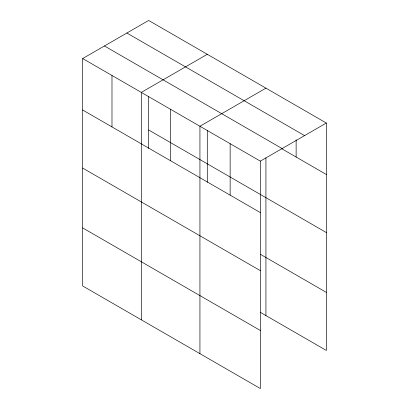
<?xml version="1.0" encoding="UTF-8"?>
<svg xmlns="http://www.w3.org/2000/svg" width="409" height="409" viewBox="0 0 409 409"><rect width="100%" height="100%" fill="white"/><g stroke="black" fill="none" stroke-linecap="round" stroke-linejoin="round"><path stroke-width="0.61" d="M148.656 96.519L148.656 148.426M207.291 130.369L207.291 182.281M82.664 58.548L260.344 161.131L260.344 388.55L82.664 285.968L82.664 58.548L148.656 20.45L326.336 123.032L326.336 350.452L260.395 312.379M265.922 157.91L265.922 315.574M207.291 54.3L141.299 92.403L141.299 319.818M265.922 88.155L199.935 126.253L199.935 353.673M260.344 161.131L326.336 123.032M126.877 33.022L304.557 135.604M104.443 45.977L282.123 148.559M281.852 148.799L326.336 174.485M148.656 129.97L326.336 232.552M82.664 110.001L260.344 212.583M260.395 254.311L326.336 292.379M82.664 168.068L260.344 270.651M82.664 227.9L260.344 330.482M296.131 139.893L296.131 157.046M230.139 143.692L230.139 195.144M170.614 109.326L170.614 160.778M111.984 75.476L111.984 126.928"/></g></svg>
